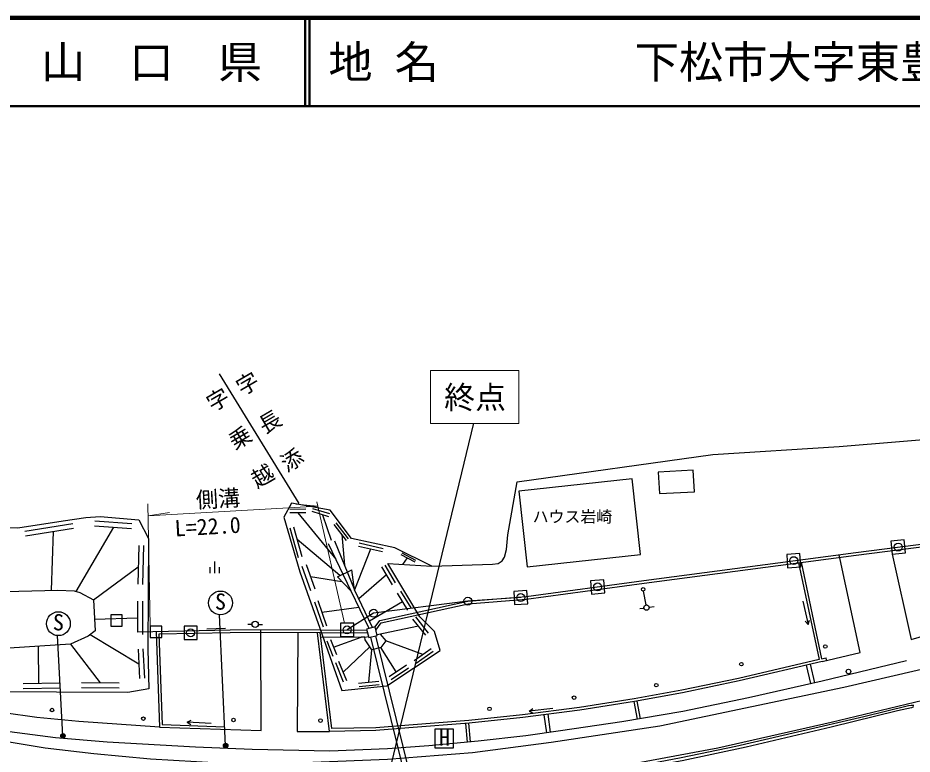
# Model space of a CAD drawing. Units: millimetres at full size, sheet at 1:1000; details may follow other scales. Extents: x -26383562 to 680000, y -222580654 to 380000.
# Drawn here: x 335266 to 436394, y 296742 to 380000 of the extents above; entities that cross this region are included whole.
import ezdxf
from ezdxf.enums import TextEntityAlignment as Align

# ---------------------------------------------------------------- set-up
doc = ezdxf.new("R2010")
doc.units = ezdxf.units.MM
doc.header["$LTSCALE"] = 1000
for name, color, linetype, lineweight in [('M-BGD', 7, 'Continuous', 25), ('M-BGD-EXST', 7, 'Continuous', 25), ('M-BMK-ROW', 30, 'Continuous', 25), ('M-STR-HTXT', 7, 'Continuous', 13), ('M-STR-STRC', 7, 'Continuous', 25), ('M-TTL', 2, 'Continuous', 140), ('M-TTL-LINE', 7, 'Continuous', 50)]:
    doc.layers.add(name, color=color, linetype=linetype, lineweight=lineweight)
doc.layers.add('M-BMK-HTXT', color=7, linetype='Continuous')
doc.layers.add('M-TTL-TXT', color=7, linetype='Continuous')
doc.styles.add('@ＭＳ ゴシック', font='')
doc.styles.add('ＭＳ ゴシック', font='')
doc.styles.get('@ＭＳ ゴシック').set_extended_font_data('@MS Gothic')
doc.styles.get('ＭＳ ゴシック').set_extended_font_data('MS Gothic')

msp = doc.modelspace()

# ---------------------------------------------------------------- hatches: boundary and pattern name
at = {"layer": 'M-BGD-EXST'}
for points in [[(340139, 298692, 1), (340578, 298931, 0.41421), (340239, 299031, 0.41421)], [(358541, 297601, 1), (358980, 297840, 0.41421), (358641, 297940, 0.41421)]]:
    msp.add_hatch(color=256, dxfattribs=at).paths.add_polyline_path(points)

# ---------------------------------------------------------------- linework, layer by layer
at = {"layer": 'M-BGD'}
for p, q in [((367843, 324429), (366031, 324406)), ((367848, 324041), (366036, 324018)), ((366942, 324030), (371216, 318795)), ((370448, 323594), (368537, 324162)), ((370545, 323921), (368634, 324489)), ((369708, 323814), (370710, 320943)), ((336043, 321967), (341471, 322833)), ((343958, 323110), (348155, 322815)), ((372434, 320918), (371017, 322698)), ((372663, 321100), (371245, 322879)), ((336130, 321423), (341558, 322289)), ((339062, 315276), (339279, 321925)), ((341861, 315130), (346120, 322405)), ((343919, 322560), (348116, 322265)), ((366008, 322338), (366979, 318978)), ((366423, 322457), (367394, 319098)), ((371690, 316926), (366836, 321028)), ((371069, 320866), (373323, 315335)), ((371911, 321574), (372196, 318100)), ((376569, 319975), (373863, 320603)), ((348930, 320330), (348825, 315951)), ((349481, 320317), (349376, 315938)), ((372962, 315161), (370384, 320526)), ((375131, 319924), (373323, 315335)), ((376485, 319610), (373778, 320239)), ((380193, 318468), (378624, 319286)), ((380287, 318648), (378717, 319466)), ((378786, 318184), (379311, 318928)), ((343805, 314174), (348872, 317924)), ((357001, 317193), (357001, 317889)), ((357534, 317193), (357534, 318521)), ((358067, 317193), (358067, 317889)), ((367365, 318011), (368367, 315256)), ((367858, 318191), (368860, 315435)), ((371404, 316788), (373026, 317568)), ((373323, 315335), (373026, 317568)), ((377617, 315903), (376434, 317905)), ((377974, 316114), (376791, 318116)), ((423848, 318434), (426162, 307523)), ((368359, 316813), (371900, 316270)), ((372962, 315161), (371404, 316788)), ((376950, 317031), (373825, 314289)), ((374982, 310960), (372962, 315161)), ((375378, 311059), (373323, 315335)), ((379353, 313039), (378178, 314925)), ((379734, 313277), (378559, 315163)), ((405978, 315180), (406298, 313606)), ((348810, 314054), (348810, 310548)), ((349361, 314054), (349361, 310255)), ((368822, 313977), (369804, 311133)), ((369190, 314105), (370172, 311261)), ((378765, 313982), (375032, 311779)), ((369639, 312806), (373819, 313379)), ((405615, 313196), (406062, 313266)), ((406654, 313358), (407207, 313444)), ((343921, 312002), (348810, 312154)), ((381404, 310185), (379949, 312018)), ((381714, 310431), (380258, 312264)), ((424630, 311397), (424778, 311880)), ((356626, 310910), (358742, 310981)), ((361749, 311419), (361272, 311419)), ((362449, 311419), (362926, 311419)), ((369457, 310494), (374798, 310473)), ((369458, 310794), (374723, 310773)), ((380575, 311230), (375886, 310244)), ((343444, 310251), (348939, 306961)), ((370207, 309548), (370890, 307823)), ((370629, 309715), (371312, 307990)), ((370970, 308852), (374076, 309952)), ((375131, 309967), (390228, 249101)), ((375713, 310111), (390793, 249315)), ((381048, 308011), (376875, 309552)), ((337553, 308939), (337609, 304756)), ((341209, 309183), (344589, 304813)), ((348858, 308613), (349020, 305309)), ((349409, 308640), (349571, 305336)), ((375061, 308888), (372044, 305991)), ((374938, 304881), (375296, 308532)), ((378050, 306043), (376325, 308808)), ((380080, 307324), (382015, 308698)), ((380301, 307013), (382236, 308387)), ((426155, 307522), (426657, 307640)), ((426726, 307349), (426657, 307640)), ((371171, 307109), (372048, 304912)), ((371538, 307256), (372416, 305058)), ((377256, 305517), (379232, 306828)), ((377474, 305188), (379450, 306499)), ((424934, 304712), (424439, 306809)), ((425400, 304818), (424905, 306919)), ((335845, 304733), (340035, 304788)), ((342467, 304828), (346712, 304798)), ((373803, 304754), (376072, 305009)), ((373846, 304375), (376115, 304630)), ((335852, 304181), (340042, 304237)), ((342463, 304276), (346708, 304247)), ((405333, 300690), (404966, 302682)), ((405662, 300746), (405293, 302742)), ((393091, 301585), (393555, 301385)), ((395068, 299146), (394798, 301200)), ((395500, 299207), (395230, 301257)), ((354416, 300348), (354840, 300073)), ((386096, 298084), (385935, 300211)), ((386470, 298119), (386246, 300233))]:
    msp.add_line(p, q, dxfattribs=at)
for points in [[(375665, 311130), (376184, 311866), (386153, 314038), (392730, 314552), (406065, 316387), (421219, 318365), (430023, 319533), (438585, 320627), (442896, 321275), (447646, 321986), (453351, 320796), (461384, 322062), (469500, 323342), (487272, 326167), (505950, 329140), (517002, 330881), (527027, 332454), (535785, 333840), (548719, 335954), (556878, 337264)], [(375761, 310746), (376362, 311598), (386197, 313741), (392762, 314253), (406105, 316089), (421258, 318067), (430062, 319236), (438626, 320330), (442940, 320979), (447638, 321681), (453343, 320491), (461430, 321766), (469547, 323046), (487319, 325871), (505997, 328844), (517049, 330585), (527073, 332158), (535833, 333544), (548767, 335658), (556926, 336968)], [(382078, 317989), (377880, 320069), (373011, 321135), (370589, 324319), (366196, 325108), (365327, 323531), (367155, 317372), (369406, 310999), (371906, 303920), (376991, 304461), (383013, 308478), (382391, 310617), (380720, 312252), (377108, 318284), (382078, 317989), (388947, 318237), (389594, 318312), (390018, 318618), (390298, 319017), (390518, 319867), (390689, 321551), (391734, 327530), (413847, 330607), (428142, 331538), (441338, 332627)], [(246709, 327426), (252142, 325474), (273429, 323759), (295487, 323130), (318929, 322469), (335267, 322348), (340390, 323110), (342956, 323491), (344553, 323626), (348940, 323250), (350024, 321139), (349947, 308623), (350057, 304116), (347705, 303729), (331536, 303793), (325252, 303686), (307529, 305987), (299820, 306876), (295124, 307276), (289525, 307666), (275372, 308387), (275387, 307563)], [(434149, 319343), (436299, 309696), (441703, 311287), (440740, 320951)], [(426224, 307230), (430505, 308240), (428129, 319282)], [(423554, 318372), (425870, 307455), (416776, 305308), (410370, 303984), (404946, 302983), (398768, 302025), (392335, 301179), (386270, 300538), (379467, 300024), (375742, 299730), (370788, 299622), (369457, 310494)], [(329503, 315032), (339792, 315295), (341615, 315205), (342261, 315008), (343805, 314174), (343991, 310680), (343203, 310062), (341209, 309183), (332496, 308601)], [(424024, 314023), (424630, 311397), (424285, 311767)], [(369458, 310794), (359258, 310769), (348810, 310548)], [(350904, 310592), (351296, 299797), (362786, 299397), (362758, 310777)], [(369459, 310494), (359261, 310469), (351214, 310299)], [(366909, 310488), (366843, 299283), (370523, 299316)], [(351214, 310299), (351586, 300087), (358663, 299841)], [(426224, 307230), (416840, 305015), (410427, 303690), (404997, 302687), (398810, 301728), (392370, 300881), (386297, 300239), (379490, 299725), (375757, 299430), (370523, 299316), (369159, 310458)], [(374511, 309954), (374076, 309952), (369525, 309936)], [(376232, 310317), (376875, 309552), (376325, 308808), (375296, 308532), (374544, 309671), (374511, 309954), (374903, 310052)], [(351296, 299797), (342157, 300441), (337401, 300876), (329922, 301931), (316392, 303795), (307499, 304957), (301135, 305694), (294992, 306347), (288401, 306891), (279768, 307421), (275387, 307563)], [(435753, 307301), (426241, 305010), (417908, 303111), (410470, 301571), (403579, 300389), (396642, 299369), (392727, 298815), (387316, 298200), (381731, 297667), (377071, 297357), (370558, 297067), (361747, 297277), (355360, 297520), (345352, 298101), (339530, 298602), (333443, 299367)], [(436560, 302096), (436330, 301981), (434739, 301625), (427222, 299798), (417622, 297522), (410387, 295995), (403119, 294651), (393341, 293252), (387025, 292552), (382274, 292163), (375350, 291773), (370549, 291603), (363317, 291540), (356687, 291665), (349103, 291986), (340537, 292621), (332123, 294006), (321861, 295729), (311780, 297344)], [(376710, 292337), (382821, 292637), (395570, 293925), (402957, 294982), (410272, 296346), (416459, 297639), (423444, 299246), (430920, 300980), (435994, 302246), (436287, 302294), (436584, 302282)], [(395768, 301902), (393091, 301585), (393496, 301887)], [(357108, 300204), (354416, 300348), (354867, 300577)]]:
    msp.add_lwpolyline(points, dxfattribs=at)
for points in [[(407817, 326203), (411773, 326414), (411643, 328841), (407688, 328630)], [(392842, 317919), (405661, 319312), (404732, 327861), (391913, 326467)], [(434149, 319343), (435642, 319491), (435494, 320984), (434001, 320836)], [(422308, 317821), (423805, 317921), (423705, 319417), (422208, 319317)], [(400147, 314839), (401642, 314963), (401519, 316458), (400024, 316334)], [(391432, 313650), (392929, 313739), (392840, 315236), (391343, 315147)], [(345776, 311200), (347076, 311200), (347076, 312500), (345776, 312500)], [(371744, 310040), (373244, 310040), (373244, 311540), (371744, 311540)], [(350238, 309928), (351538, 309928), (351538, 311228), (350238, 311228)], [(354053, 309707), (355553, 309707), (355553, 311207), (354053, 311207)], [(374937, 309918), (375907, 310160), (375665, 311130), (374695, 310888)]]:
    msp.add_lwpolyline(points, close=True, dxfattribs=at)
for centre, radius in [((434822, 320163), 450), ((423007, 318619), 450), ((400833, 315649), 450), ((405978, 315380), 200), ((406358, 313312), 300), ((362099, 311419), 350), ((354803, 310457), 450), ((426579, 308917), 200), ((417088, 306916), 200), ((429198, 306083), 250), ((407464, 304540), 200), ((398167, 303131), 200), ((339124, 301728), 200), ((388607, 301856), 200), ((349459, 300758), 200), ((359654, 300597), 200), ((369493, 300536), 200)]:
    msp.add_circle(centre, radius, dxfattribs=at)
at = {"layer": 'M-BGD-EXST'}
for p, q in [((358761, 297721), (358083, 312492)), ((340358, 298812), (339750, 310147)), ((384525, 299548), (382425, 299548)), ((382425, 299548), (382425, 297448)), ((384525, 297448), (384525, 299548)), ((382425, 297448), (384525, 297448))]:
    msp.add_line(p, q, dxfattribs=at)
for centre, radius in [((358177, 313838), 1350), ((339845, 311493), 1350), ((340358, 298812), 250), ((358761, 297721), 250)]:
    msp.add_circle(centre, radius, dxfattribs=at)
at = {"layer": 'M-BMK-ROW'}
msp.add_line((358035, 339763), (367041, 325098), dxfattribs=at)
msp.add_lwpolyline([(392136, 314443), (386153, 314038), (375489, 312676), (372494, 310790)], dxfattribs=at)
for centre in [(392136, 314443), (386153, 314038), (375489, 312676), (372494, 310790)]:
    msp.add_circle(centre, 450, dxfattribs=at)
at = {"layer": 'M-STR-HTXT'}
for p, q in [((381915, 340129), (391915, 340129)), ((381915, 334129), (381915, 340129)), ((391915, 340129), (391915, 334129)), ((391915, 334129), (381915, 334129)), ((350238, 311228), (349968, 325046)), ((369191, 324794), (349994, 323687)), ((369191, 324794), (366745, 324995)), ((372199, 311540), (369081, 325282)), ((349994, 323687), (352419, 324071))]:
    msp.add_line(p, q, dxfattribs=at)
at = {"layer": 'M-STR-STRC'}
msp.add_line((376710, 292337), (386848, 334161), dxfattribs=at)
for points in [[(239734, 303111), (245099, 303260), (262434, 304109), (277794, 304179), (292022, 303336), (304789, 302255), (315420, 301013), (326802, 299359), (338350, 297436), (343839, 296802), (350245, 296214), (358051, 295750), (368615, 295820), (377052, 296163), (386661, 296908), (395560, 298096), (407851, 299959), (428674, 304327), (444758, 308045)], [(242466, 299832), (250359, 300492), (257094, 300861), (261923, 300790), (272916, 300931), (284925, 300359), (296047, 299618), (303757, 298950), (309345, 298412), (317432, 297350), (324687, 296173), (333785, 294604), (340100, 293564), (346186, 293047), (356718, 292569), (364887, 292453), (369401, 292389), (379163, 292779), (390420, 293709), (395217, 294289), (405289, 295753), (414411, 297467), (427240, 300369), (437618, 302855)]]:
    msp.add_lwpolyline(points, dxfattribs=at)
at = {"layer": 'M-TTL'}
msp.add_line((680000, 380000), (40000, 380000), dxfattribs=at)
at = {"layer": 'M-TTL-LINE'}
for p, q in [((367750, 380000), (367750, 370000)), ((368250, 380000), (368250, 370000)), ((40000, 370000), (680000, 370000))]:
    msp.add_line(p, q, dxfattribs=at)

# ---------------------------------------------------------------- texts
at = {"layer": 'M-BGD-EXST', "style": 'ＭＳ ゴシック'}
for p in [(357522, 312546), (339190, 310201)]:
    msp.add_text('S', height=1833, rotation=358.508, dxfattribs=at).set_placement(p, align=Align.BOTTOM_LEFT)
msp.add_text('H', height=1833, dxfattribs=at).set_placement((382878, 297140), align=Align.BOTTOM_LEFT)
at = {"layer": 'M-BMK-HTXT', "style": '@ＭＳ ゴシック'}
for s, p in [('字\u3000長\u3000添', (359298, 338999)), ('字\u3000乗\u3000越', (355949, 337187))]:
    msp.add_text(s, height=1833, rotation=300.25, dxfattribs=at).set_placement(p, align=Align.BOTTOM_LEFT)
at = {"layer": 'M-BMK-HTXT', "style": 'ＭＳ ゴシック'}
msp.add_text('ハウス岩崎', height=1320, dxfattribs=at).set_placement((393482, 322540), align=Align.BOTTOM_LEFT)
at = {"layer": 'M-STR-HTXT', "style": 'ＭＳ ゴシック'}
msp.add_text('終点', height=2566, dxfattribs=at).set_placement((386972, 337093), align=Align.MIDDLE_CENTER)
for s, p in [('側溝', (355489, 324004)), ('L=22.0', (353076, 320803))]:
    msp.add_text(s, height=1833, rotation=3.298, dxfattribs=at).set_placement(p, align=Align.BOTTOM_LEFT)
at = {"layer": 'M-TTL-TXT', "style": 'ＭＳ ゴシック'}
msp.add_text('山\u3000口\u3000県', height=3666, dxfattribs=at).set_placement((350375, 375000), align=Align.MIDDLE_CENTER)
for s, p in [('地 名', (370380, 375000)), ('下松市大字東豊井', (405024, 375000))]:
    msp.add_text(s, height=3666, dxfattribs=at).set_placement(p, align=Align.MIDDLE_LEFT)

doc.saveas('drawing.dxf')
